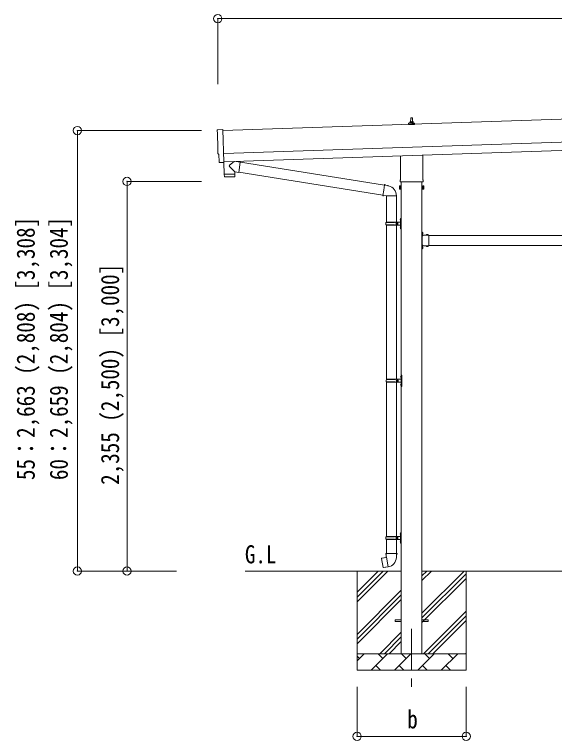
# Model space of a CAD drawing. Units: millimetres, scale not verified. Extents: x -14053 to 14053, y -9700 to 9700.
# Drawn here: x 1739 to 5006, y -183 to 4205 of the extents above; entities that cross this region are included whole.
import ezdxf
from ezdxf.enums import TextEntityAlignment as Align

# ---------------------------------------------------------------- set-up
doc = ezdxf.new("R2010")
doc.units = ezdxf.units.MM
doc.header["$LTSCALE"] = 50
doc.header["$PDMODE"] = 32
doc.header["$PDSIZE"] = 50
doc.linetypes.add('CHAIN1', pattern=[8, 5, -1, 1, -1])
doc.linetypes.add('USER8', pattern=[4, 3, -1])
for name, color, linetype, lineweight in [('0-2_建具', 4, 'Continuous', 9), ('0-3_階段', 7, 'CHAIN1', 9), ('0-4_設備', 7, 'Continuous', 9), ('0-7_ハッチ', 4, 'Continuous', 9), ('0-8_外構', 6, 'Continuous', 9), ('0-9_敷地', 7, 'Continuous', 9)]:
    doc.layers.add(name, color=color, linetype=linetype, lineweight=lineweight)
doc.styles.add('ＭＳ ゴシック', font='')
doc.styles.get('ＭＳ ゴシック').set_extended_font_data('MS Gothic')

msp = doc.modelspace()

# ---------------------------------------------------------------- linework, layer by layer
at = {"layer": '0-2_建具'}
for p, q in [((8382.93, 3684.15), (2999.92, 3504.71)), ((4131.56, 3551.11), (4131.56, 3555.33)), ((4132.56, 3555.33), (4150.56, 3555.33)), ((4135.56, 3555.33), (4136.29, 3578.85)), ((4137.29, 3579.83), (4145.84, 3579.83)), ((4146.84, 3578.85), (4147.56, 3555.33)), ((4151.56, 3551.11), (4151.56, 3555.33)), ((3004.58, 3364.79), (8387.59, 3544.22)), ((4123.31, 3539.83), (4123.31, 3547.54)), ((4159.81, 3539.83), (4123.31, 3539.83)), ((4123.7, 3548.33), (4159.43, 3548.33)), ((4124.08, 3548.51), (4130.8, 3550.14)), ((4131.18, 3550.33), (4151.95, 3550.33)), ((4159.05, 3548.51), (4152.33, 3550.14)), ((4159.81, 3539.83), (4159.81, 3547.54)), ((3006.25, 3314.82), (8389.26, 3494.25)), ((4073.26, 3205.84), (4073.26, 3350.38)), ((4209.86, 3354.94), (4209.86, 3205.84)), ((2986.75, 3310.4), (2979.83, 3310.53)), ((3006.34, 3312.05), (3006.37, 3311.05)), ((4067.56, 3167.56), (4068.32, 3168.88)), ((4067.56, 3167.56), (4067.56, 3150.56)), ((4074.56, 3163.97), (4068.32, 3163.97)), ((4071.56, 3197.06), (4071.56, 3202.56)), ((4209.5, 3193.56), (4073.63, 3193.56)), ((4079.06, 3193.56), (4079.06, 341.06)), ((4204.06, 341.06), (4204.06, 3193.56)), ((4208.56, 3163.97), (4214.81, 3163.97)), ((4211.56, 3202.56), (4211.56, 3197.06)), ((4215.56, 3167.56), (4214.81, 3168.88)), ((4215.56, 3167.56), (4215.56, 3150.56)), ((4067.56, 3150.56), (4068.32, 3149.25)), ((4074.56, 3154.16), (4068.32, 3154.16)), ((4074.56, 3149.25), (4068.32, 3149.25)), ((4077.06, 3149.86), (4074.56, 3149.86)), ((4206.06, 3149.86), (4208.56, 3149.86)), ((4208.56, 3154.16), (4214.81, 3154.16)), ((4208.56, 3149.25), (4214.81, 3149.25)), ((4215.56, 3150.56), (4214.81, 3149.25)), ((4206.06, 2892.06), (4204.06, 2892.06)), ((4204.06, 2892.06), (4204.06, 2872.06)), ((4204.06, 2885.06), (4206.06, 2885.06)), ((4204.06, 2879.06), (4206.06, 2879.06)), ((4206.06, 2892.06), (4206.06, 2872.06)), ((4206.57, 2887.96), (4206.06, 2887.96)), ((4206.06, 2887.96), (4206.06, 2876.16)), ((4246.06, 2872.06), (4206.06, 2872.06)), ((4206.06, 2868.06), (4206.06, 2810.06)), ((4242.96, 2872.06), (4231.16, 2872.06)), ((4242.96, 2872.57), (4242.96, 2872.06)), ((4246.06, 2872.06), (4246.06, 2806.06)), ((4246.06, 2869.06), (7137.06, 2869.06)), ((4210.06, 2809.06), (4204.56, 2809.06)), ((4246.06, 2809.06), (7137.06, 2809.06)), ((4204.06, 2806.06), (4204.06, 2786.06)), ((4204.06, 2799.06), (4206.06, 2799.06)), ((4204.06, 2793.06), (4206.06, 2793.06)), ((4206.06, 2786.06), (4204.06, 2786.06)), ((4206.06, 2808.06), (4210.06, 2808.06)), ((4206.06, 2806.06), (4206.06, 2786.06)), ((4246.06, 2806.06), (4206.06, 2806.06)), ((4206.57, 2801.96), (4206.06, 2801.96)), ((4206.06, 2801.96), (4206.06, 2790.16)), ((4242.96, 2806.06), (4231.16, 2806.06)), ((4242.96, 2805.56), (4242.96, 2806.06)), ((4041.56, 545.56), (4079.06, 545.56)), ((4041.56, 536.56), (4041.56, 545.56)), ((4041.56, 536.56), (4079.06, 536.56)), ((4204.06, 545.56), (4241.56, 545.56)), ((4204.06, 536.56), (4241.56, 536.56)), ((4241.56, 536.56), (4241.56, 545.56))]:
    msp.add_line(p, q, dxfattribs=at)
for points in [[(2968.25, 3507.09), (2999.75, 3509.8), (3006.34, 3312.05)], [(2976.89, 3313.42), (2975.32, 3360.43), (2974.72, 3360.41)], [(2987.49, 3310.69), (2988.13, 3311.35), (3006.37, 3311.05)], [(4074.56, 3149.25), (4074.56, 3168.88), (4068.32, 3168.88)], [(4074.56, 3149.86), (4074.56, 3168.26), (4077.06, 3168.26)], [(4208.56, 3149.86), (4208.56, 3168.26), (4206.06, 3168.26)], [(4208.56, 3149.25), (4208.56, 3168.88), (4214.81, 3168.88)], [(4210.06, 2869.06), (4204.56, 2869.06), (4204.56, 2809.06)], [(4206.57, 2887.96), (4206.57, 2876.16), (4206.06, 2876.16)], [(4206.06, 2868.06), (4210.06, 2868.06), (4210.06, 2870.06), (4206.06, 2870.06)], [(4242.96, 2872.57), (4231.16, 2872.57), (4231.16, 2872.06)], [(4206.06, 2810.06), (4210.06, 2810.06), (4210.06, 2808.06)], [(4206.57, 2801.96), (4206.57, 2790.16), (4206.06, 2790.16)], [(4242.96, 2805.56), (4231.16, 2805.56), (4231.16, 2806.06)]]:
    msp.add_lwpolyline(points, dxfattribs=at)
for points in [[(4077.06, 3148.56), (4077.06, 3169.56), (4079.06, 3169.56), (4079.06, 3148.56)], [(4206.06, 3148.56), (4206.06, 3169.56), (4204.06, 3169.56), (4204.06, 3148.56)]]:
    msp.add_lwpolyline(points, close=True, dxfattribs=at)
at = {"layer": '0-2_建具', "linetype": 'USER8'}
for points in [[(4208.68, 2884.56), (4205.9, 2883.21), (4205.29, 2882.06)], [(4208.68, 2879.56), (4205.9, 2880.92), (4205.29, 2882.06)], [(4234.56, 2874.68), (4235.92, 2871.9), (4237.06, 2871.29)], [(4239.56, 2874.68), (4238.21, 2871.9), (4237.06, 2871.29)], [(4208.68, 2798.56), (4205.9, 2797.21), (4205.29, 2796.06)], [(4208.68, 2793.56), (4205.9, 2794.92), (4205.29, 2796.06)], [(4234.56, 2803.45), (4235.92, 2806.23), (4237.06, 2806.84)], [(4239.56, 2803.45), (4238.21, 2806.23), (4237.06, 2806.84)]]:
    msp.add_lwpolyline(points, dxfattribs=at)
at = {"layer": '0-2_建具'}
for centre, radius, start, end in [((4135.65, 3554.69), 4.13, 90, 171.17633), ((4132.56, 3554.33), 1, 90, 180), ((4137.29, 3578.83), 1, 90, 178.60509), ((4144.9, 3555.33), 4.83, 133.60282, 180), ((4138.23, 3555.33), 4.83, 0, 46.39718), ((4145.84, 3578.83), 1, 1.39491, 90), ((4147.48, 3554.69), 4.13, 8.82367, 90), ((4150.56, 3554.33), 1, 0, 90), ((4124.31, 3547.54), 1, 103.62699, 180), ((4130.56, 3551.11), 1, 283.62699, 0), ((4152.56, 3551.11), 1, 180, 256.37301), ((4158.81, 3547.54), 1, 0, 76.37301), ((4075.56, 3202.56), 4, 125.09963, 180), ((4207.56, 3202.56), 4, 0, 54.90037), ((4071.91, 3166.43), 4.34, 145.61575, 214.38425), ((4083.81, 3159.06), 16.24, 162.41205, 197.58795), ((4075.56, 3197.06), 4, 180, 194.47751), ((4075.56, 3197.06), 4, 194.47751, 241.04498), ((4207.56, 3197.06), 4, 298.95502, 345.52249), ((4207.56, 3197.06), 4, 345.52249, 0), ((4199.32, 3159.06), 16.24, 342.41205, 17.58795), ((4211.22, 3166.43), 4.34, 325.61575, 34.38425), ((4071.91, 3151.7), 4.34, 145.61575, 214.38425), ((4211.22, 3151.7), 4.34, 325.61575, 34.38425), ((4206.06, 2872.06), 2, 180, 270), ((4200.83, 2882.06), 8.23, 314.2189, 45.7811), ((4237.06, 2866.83), 8.23, 44.2189, 135.7811), ((4206.06, 2806.06), 2, 90, 180), ((4200.83, 2796.06), 8.23, 314.2189, 45.7811), ((4237.06, 2811.3), 8.23, 224.2189, 315.7811)]:
    msp.add_arc(centre, radius, start, end, dxfattribs=at)
for centre, major_axis, ratio, start_param, end_param in [((2968.51, 3504.1), (-3, -0.1), 0.99863, 4.7647489, 6.2979817), ((-1792.36, 3274.94), (4760.73, 158.69), 0.99863, 6.2686928, 6.2979817), ((2974.57, 3364.8), (-4.4, -0.15), 0.99863, 6.2686928, 7.8539816), ((2979.89, 3313.53), (-2.11, -2.14), 0.9974, 5.5252311, 7.0411395), ((2986.78, 3311.4), (-0.704, -0.714), 0.9974, 0.7579542, 1.5707963)]:
    msp.add_ellipse(centre, major_axis=major_axis, ratio=ratio, start_param=start_param, end_param=end_param, dxfattribs=at)
at = {"layer": '0-3_階段'}
msp.add_line((4141.56, 491.06), (4141.56, 142.06), dxfattribs=at)
at = {"layer": '0-4_設備'}
for p, q in [((4079.06, 841.06), (3134.9, 841.06)), ((3811.56, 841.06), (3811.56, 241.06)), ((3811.56, 656.01), (3996.62, 841.06)), ((3811.56, 684.3), (3968.33, 841.06)), ((3811.56, 712.58), (3940.05, 841.06)), ((7179.06, 841.06), (4204.06, 841.06)), ((4204.06, 585.97), (4459.16, 841.06)), ((4204.06, 783.96), (4261.17, 841.06)), ((4204.06, 812.24), (4232.89, 841.06)), ((4471.56, 841.06), (4471.56, 241.06)), ((4204.06, 557.68), (4471.56, 825.18)), ((4204.06, 529.4), (4471.56, 796.9)), ((3811.56, 458.02), (4079.06, 725.52)), ((3811.56, 429.74), (4079.06, 697.24)), ((3811.56, 401.46), (4079.06, 668.96)), ((4213.72, 341.06), (4471.56, 598.91)), ((4242.01, 341.06), (4471.56, 570.62)), ((4270.29, 341.06), (4471.56, 542.34)), ((3949.16, 341.06), (4079.06, 470.97)), ((3977.45, 341.06), (4079.06, 442.68)), ((4005.73, 341.06), (4079.06, 414.4)), ((3811.56, 341.06), (4471.56, 341.06)), ((3811.56, 298.17), (3854.46, 341.06)), ((3825.9, 312.51), (3811.56, 326.85)), ((3895.88, 241.06), (3995.88, 341.06)), ((3967.33, 312.51), (3938.77, 341.06)), ((4037.3, 241.06), (4137.3, 341.06)), ((4108.75, 312.51), (4080.19, 341.06)), ((4178.72, 241.06), (4278.72, 341.06)), ((4250.17, 312.51), (4221.62, 341.06)), ((4320.14, 241.06), (4420.14, 341.06)), ((4391.59, 312.51), (4363.04, 341.06)), ((4468.28, 341.06), (4471.56, 344.35)), ((3924.43, 269.62), (3952.99, 241.06)), ((4065.85, 269.62), (4094.41, 241.06)), ((4207.28, 269.62), (4235.83, 241.06)), ((4348.7, 269.62), (4377.25, 241.06)), ((4471.56, 241.06), (3811.56, 241.06))]:
    msp.add_line(p, q, dxfattribs=at)
at = {"layer": '0-8_外構'}
for p, q in [((2968.92, 4180.04), (2968.92, 3784.18)), ((2968.92, 4180.04), (8418.59, 4180.04)), ((2119.92, 3503.68), (2869.92, 3503.68)), ((2119.92, 3503.68), (2119.92, 841.06)), ((2419.92, 3196.06), (2869.92, 3196.06)), ((2419.92, 3196.06), (2419.92, 841.06)), ((2119.92, 841.06), (2719.92, 841.06)), ((2419.92, 841.06), (2719.92, 841.06)), ((3811.56, -157.94), (3811.56, 142.06)), ((4471.56, -157.94), (4471.56, 142.06)), ((3811.56, -157.94), (4471.56, -157.94))]:
    msp.add_line(p, q, dxfattribs=at)
for p in [(2968.92, 4180.04), (2119.92, 3503.68), (2419.92, 3196.06), (2119.92, 841.06), (2419.92, 841.06), (3811.56, -157.94), (4471.56, -157.94)]:
    msp.add_point(p, dxfattribs=at)
at = {"layer": '0-9_敷地'}
for p, q in [((3067.67, 3316.86), (3040.45, 3293.83)), ((3105.36, 3313.57), (3079.44, 3317.26)), ((3105.36, 3313.57), (3096.39, 3250.51)), ((3105.59, 3311.67), (3977.69, 3172.82)), ((3071.91, 3253.99), (3040.42, 3286.5)), ((3071.91, 3253.99), (3096.39, 3250.51)), ((3071.91, 3253.99), (3072.31, 3241.98)), ((3096.16, 3252.41), (3967.27, 3113.72)), ((3008.38, 3238.85), (3009.04, 3225.81)), ((3069.65, 3224.88), (3012.14, 3222.96)), ((3012.85, 3240), (3012.9, 3239)), ((3067.81, 3241.83), (3067.83, 3240.83)), ((3978.01, 3174.63), (3972.48, 3143.27)), ((3978.01, 3174.63), (3979.16, 3176.61)), ((3979.16, 3176.61), (3982.72, 3175.99)), ((3982.72, 3175.99), (3983.14, 3173.64)), ((3997.65, 3170.82), (3999.34, 3169.19)), ((3999.34, 3169.19), (4001.45, 3168.74)), ((3966.95, 3111.9), (3972.48, 3143.27)), ((3966.95, 3111.9), (3967.35, 3109.65)), ((3966.95, 3111.9), (3972.11, 3111.08)), ((3967.35, 3109.65), (3970.91, 3109.02)), ((3970.91, 3109.02), (3972.11, 3111.08)), ((3972.11, 3111.08), (3986.71, 3108.77)), ((3986.71, 3108.77), (3988.91, 3109.75)), ((4049.21, 3109.36), (3988.03, 3109.36)), ((3989.06, 3109.36), (3989.06, 2950.06)), ((4049.06, 3109.36), (4049.06, 2950.06)), ((3986.06, 2948.06), (4036.4, 2948.06)), ((3987.06, 2950.06), (4073.06, 2950.06)), ((3987.06, 2950.06), (3987.06, 2948.06)), ((4046.06, 2950.06), (4046.06, 2945.56)), ((4046.06, 2945.56), (4048.06, 2945.56)), ((4048.06, 2945.56), (4048.06, 2941.06)), ((4048.06, 2936.56), (4048.06, 2941.06)), ((4054.06, 2950.06), (4054.06, 2941.06)), ((4054.06, 2945.56), (4057.06, 2945.56)), ((4054.06, 2932.06), (4054.06, 2941.06)), ((4057.06, 2945.56), (4057.06, 2941.06)), ((4057.06, 2936.56), (4057.06, 2941.06)), ((4072.76, 2967.21), (4074.81, 2966.21)), ((4074.03, 2969.21), (4074.66, 2969.21)), ((4074.03, 2969.21), (4074.03, 2960.91)), ((4074.03, 2960.91), (4074.66, 2960.91)), ((4074.66, 2969.21), (4074.66, 2960.91)), ((4074.66, 2969.21), (4075.06, 2968.81)), ((4074.66, 2960.91), (4075.06, 2961.31)), ((4074.81, 2966.21), (4075.42, 2965.06)), ((4075.06, 2973.06), (4078.06, 2974.56)), ((4075.06, 2973.06), (4075.06, 2941.06)), ((4075.06, 2968.81), (4075.06, 2961.31)), ((4075.06, 2909.06), (4075.06, 2941.06)), ((4078.06, 2974.56), (4078.06, 2941.06)), ((4078.06, 2974.56), (4079.06, 2974.56)), ((4078.06, 2907.56), (4078.06, 2941.06)), ((4079.06, 2974.56), (4079.06, 2941.06)), ((4079.06, 2907.56), (4079.06, 2941.06)), ((3986.06, 2934.06), (4036.4, 2934.06)), ((3987.06, 2932.06), (3987.06, 2934.06)), ((3987.06, 2932.06), (4073.06, 2932.06)), ((3989.06, 2932.06), (3989.06, 2000.06)), ((4046.06, 2932.06), (4046.06, 2936.56)), ((4046.06, 2936.56), (4048.06, 2936.56)), ((4049.06, 2932.06), (4049.06, 2000.06)), ((4054.06, 2936.56), (4057.06, 2936.56)), ((4072.76, 2919.21), (4074.81, 2918.21)), ((4074.03, 2921.21), (4074.66, 2921.21)), ((4074.03, 2921.21), (4074.03, 2912.91)), ((4074.03, 2912.91), (4074.66, 2912.91)), ((4074.66, 2921.21), (4074.66, 2912.91)), ((4074.66, 2921.21), (4075.06, 2920.81)), ((4074.66, 2912.91), (4075.06, 2913.31)), ((4074.81, 2918.21), (4075.42, 2917.06)), ((4075.06, 2920.81), (4075.06, 2913.31)), ((4075.06, 2909.06), (4078.06, 2907.56)), ((4078.06, 2907.56), (4079.06, 2907.56)), ((4076.53, 2019.21), (4077.16, 2019.21)), ((4076.53, 2019.21), (4076.53, 2010.91)), ((4077.16, 2019.21), (4077.16, 2010.91)), ((4077.16, 2019.21), (4077.56, 2018.81)), ((4077.56, 2023.06), (4080.56, 2024.56)), ((4077.56, 2023.06), (4077.56, 1991.06)), ((4077.56, 2018.81), (4077.56, 2011.31)), ((4080.56, 2024.56), (4080.56, 1991.06)), ((4080.56, 2024.56), (4081.56, 2024.56)), ((4081.56, 2024.56), (4081.56, 1991.06)), ((3988.56, 1998.06), (4038.9, 1998.06)), ((3988.56, 1984.06), (4038.9, 1984.06)), ((3989.06, 1982.07), (3989.06, 1050.06)), ((3989.56, 2000.06), (4075.56, 2000.06)), ((3989.56, 2000.06), (3989.56, 1998.06)), ((3989.56, 1982.06), (3989.56, 1984.06)), ((3989.56, 1982.06), (4075.56, 1982.06)), ((4048.56, 2000.06), (4048.56, 1995.56)), ((4048.56, 1995.56), (4050.56, 1995.56)), ((4048.56, 1982.06), (4048.56, 1986.56)), ((4048.56, 1986.56), (4050.56, 1986.56)), ((4049.06, 1982.07), (4049.06, 1050.06)), ((4050.56, 1995.56), (4050.56, 1991.06)), ((4050.56, 1986.56), (4050.56, 1991.06)), ((4056.56, 2000.06), (4056.56, 1991.06)), ((4056.56, 1995.56), (4059.56, 1995.56)), ((4056.56, 1982.06), (4056.56, 1991.06)), ((4056.56, 1986.56), (4059.56, 1986.56)), ((4059.56, 1995.56), (4059.56, 1991.06)), ((4059.56, 1986.56), (4059.56, 1991.06)), ((4075.26, 2017.21), (4077.31, 2016.21)), ((4076.53, 2010.91), (4077.16, 2010.91)), ((4077.16, 2010.91), (4077.56, 2011.31)), ((4077.31, 2016.21), (4077.92, 2015.06)), ((4077.56, 1959.06), (4077.56, 1991.06)), ((4080.56, 1957.56), (4080.56, 1991.06)), ((4081.56, 1957.56), (4081.56, 1991.06)), ((4075.26, 1969.21), (4077.31, 1968.21)), ((4076.53, 1971.21), (4077.16, 1971.21)), ((4076.53, 1971.21), (4076.53, 1962.91)), ((4076.53, 1962.91), (4077.16, 1962.91)), ((4077.16, 1971.21), (4077.16, 1962.91)), ((4077.16, 1971.21), (4077.56, 1970.81)), ((4077.16, 1962.91), (4077.56, 1963.31)), ((4077.31, 1968.21), (4077.92, 1967.06)), ((4077.56, 1970.81), (4077.56, 1963.31)), ((4077.56, 1959.06), (4080.56, 1957.56)), ((4080.56, 1957.56), (4081.56, 1957.56)), ((4072.76, 1067.21), (4074.81, 1066.21)), ((4074.03, 1069.21), (4074.66, 1069.21)), ((4074.03, 1069.21), (4074.03, 1060.91)), ((4074.03, 1060.91), (4074.66, 1060.91)), ((4074.66, 1069.21), (4074.66, 1060.91)), ((4074.66, 1069.21), (4075.06, 1068.81)), ((4074.66, 1060.91), (4075.06, 1061.31)), ((4074.81, 1066.21), (4075.42, 1065.06)), ((4075.06, 1073.06), (4078.06, 1074.56)), ((4075.06, 1073.06), (4075.06, 1041.06)), ((4075.06, 1068.81), (4075.06, 1061.31)), ((4078.06, 1074.56), (4078.06, 1041.06)), ((4078.06, 1074.56), (4079.06, 1074.56)), ((4079.06, 1074.56), (4079.06, 1041.06)), ((3986.06, 1048.06), (4036.4, 1048.06)), ((3986.06, 1034.06), (4036.4, 1034.06)), ((3987.06, 1050.06), (4073.06, 1050.06)), ((3987.06, 1050.06), (3987.06, 1048.06)), ((3987.06, 1032.06), (3987.06, 1034.06)), ((3987.06, 1032.06), (4073.06, 1032.06)), ((3989.06, 1032.06), (3989.06, 947.14)), ((4046.06, 1050.06), (4046.06, 1045.56)), ((4046.06, 1045.56), (4048.06, 1045.56)), ((4046.06, 1032.06), (4046.06, 1036.56)), ((4046.06, 1036.56), (4048.06, 1036.56)), ((4048.06, 1045.56), (4048.06, 1041.06)), ((4048.06, 1036.56), (4048.06, 1041.06)), ((4049.06, 1032.06), (4049.06, 947.14)), ((4054.06, 1050.06), (4054.06, 1041.06)), ((4054.06, 1045.56), (4057.06, 1045.56)), ((4054.06, 1032.06), (4054.06, 1041.06)), ((4054.06, 1036.56), (4057.06, 1036.56)), ((4057.06, 1045.56), (4057.06, 1041.06)), ((4057.06, 1036.56), (4057.06, 1041.06)), ((4072.76, 1019.21), (4074.81, 1018.21)), ((4074.03, 1021.21), (4074.66, 1021.21)), ((4074.03, 1021.21), (4074.03, 1012.91)), ((4074.03, 1012.91), (4074.66, 1012.91)), ((4074.66, 1021.21), (4074.66, 1012.91)), ((4074.66, 1021.21), (4075.06, 1020.81)), ((4074.66, 1012.91), (4075.06, 1013.31)), ((4074.81, 1018.21), (4075.42, 1017.06)), ((4075.06, 1009.06), (4075.06, 1041.06)), ((4075.06, 1020.81), (4075.06, 1013.31)), ((4078.06, 1007.56), (4078.06, 1041.06)), ((4079.06, 1007.56), (4079.06, 1041.06)), ((4075.06, 1009.06), (4078.06, 1007.56)), ((4078.06, 1007.56), (4079.06, 1007.56)), ((3988.47, 923.94), (3960.6, 918.69)), ((3987.21, 947.14), (3985.06, 946.36)), ((3985.06, 946.36), (3985.06, 942.74)), ((3985.06, 942.74), (3987.31, 941.92)), ((3987.21, 947.14), (4019.06, 947.14)), ((3987.21, 947.14), (3987.31, 941.92)), ((3987.31, 941.92), (3987.56, 927.14)), ((3987.56, 927.14), (3988.91, 925.14)), ((3998.83, 866.64), (3988.69, 924.11)), ((3988.72, 924.94), (3988.72, 924.23)), ((3988.91, 925.14), (3988.88, 925.13)), ((4050.91, 947.14), (4019.06, 947.14)), ((4049.25, 925.2), (4049.18, 923.03)), ((4050.57, 927.14), (4049.25, 925.2)), ((4053.06, 942.74), (4050.82, 941.92)), ((4050.91, 947.14), (4053.06, 946.36)), ((4053.06, 946.36), (4053.06, 942.74)), ((3960.6, 918.69), (3959.8, 917.52)), ((3959.8, 917.52), (3969.42, 862.96)), ((3973.35, 921.29), (3973.14, 921.05)), ((3983.44, 864.05), (3983.16, 864.2)), ((3999.13, 865.88), (3998.89, 866.54))]:
    msp.add_line(p, q, dxfattribs=at)
for points in [[(3005.97, 3311.06), (3008.35, 3239.85), (3072.31, 3241.98)], [(3072.55, 3227.93), (3072.35, 3240.98), (3008.38, 3238.85)], [(3978.01, 3174.63), (3983.14, 3173.64), (3997.65, 3170.82)], [(4072.76, 2962.92), (4074.81, 2963.91), (4075.42, 2965.06)], [(4072.76, 2914.92), (4074.81, 2915.91), (4075.42, 2917.06)], [(4075.26, 2012.92), (4077.31, 2013.91), (4077.92, 2015.06)], [(4075.26, 1964.92), (4077.31, 1965.91), (4077.92, 1967.06)], [(4072.76, 1062.92), (4074.81, 1063.91), (4075.42, 1065.06)], [(4072.76, 1014.92), (4074.81, 1015.91), (4075.42, 1017.06)], [(3975.59, 921.51), (3975.31, 921.66), (3973.35, 921.29)], [(4050.91, 947.14), (4050.82, 941.92), (4050.57, 927.14)], [(3998.56, 866.73), (3970.58, 862.13), (3969.42, 862.96)], [(3985.63, 864.61), (3985.41, 864.37), (3983.44, 864.05)]]:
    msp.add_lwpolyline(points, dxfattribs=at)
for centre, radius, start, end in [((3043.83, 3290.15), 5, 132.56466, 226.88314), ((3012.04, 3225.96), 3, 182.90915, 271.95747), ((3069.55, 3227.88), 3, 271.90915, 0.90915), ((3988.91, 3109.75), 60.3, 359.62495, 78), ((4034.81, 2941.06), 49.25, 171.82876, 180.00002), ((4034.81, 2941.06), 49.25, 180.00002, 188.17127), ((4036.4, 2950.06), 2, 270, 359.99998), ((4078.36, 2965.06), 6, 136.21765, 223.78235), ((4073.06, 2952.06), 2, 270, 359.99998), ((4036.4, 2932.06), 2, 0.00005, 90.00004), ((4078.36, 2917.06), 6, 136.21765, 223.78235), ((4073.06, 2930.06), 2, 0.00005, 90.00004), ((4080.86, 2015.06), 6, 136.21765, 223.78235), ((4037.31, 1991.06), 49.25, 171.82876, 180.00002), ((4037.31, 1991.06), 49.25, 180.00002, 188.17127), ((4038.9, 2000.06), 2, 270, 359.99998), ((4038.9, 1982.06), 2, 0.00005, 90.00004), ((4075.56, 2002.06), 2, 270, 359.99998), ((4075.56, 1980.06), 2, 0.00005, 90.00004), ((4080.86, 1967.06), 6, 136.21765, 223.78235), ((4078.36, 1065.06), 6, 136.21765, 223.78235), ((4034.81, 1041.06), 49.25, 171.82876, 180.00002), ((4034.81, 1041.06), 49.25, 180.00002, 188.17127), ((4036.4, 1050.06), 2, 270, 359.99998), ((4036.4, 1032.06), 2, 0.00005, 90.00004), ((4078.36, 1017.06), 6, 136.21765, 223.78235), ((4073.06, 1052.06), 2, 270, 359.99998), ((4073.06, 1030.06), 2, 0.00005, 90.00004), ((3988.42, 924.23), 0.3, 280.66842, 0), ((3988.92, 924.94), 0.2, 100, 180), ((3988.91, 925.14), 60.3, 279.96938, 358), ((3998.61, 866.44), 0.3, 20, 99.33158), ((3999.32, 865.95), 0.2, 200, 279.96938)]:
    msp.add_arc(centre, radius, start, end, dxfattribs=at)

# ---------------------------------------------------------------- texts
at = {"layer": '0-7_ハッチ', "color": 7, "style": 'ＭＳ ゴシック', "width": 0.85}
msp.add_text('G.L', height=110, dxfattribs=at).set_placement((3132.91, 854.52), align=Align.BOTTOM_LEFT)
at = {"layer": '0-8_外構', "color": 7, "style": 'ＭＳ ゴシック', "width": 0.85}
for s, p in [('55：2,663 (2,808) [3,308]', (1894.92, 1391.12)), ('60：2,659 (2,804) [3,304]', (2094.92, 1391.12)), ('2,355 (2,500) [3,000]', (2404.92, 1362.31))]:
    msp.add_text(s, height=110, rotation=90, dxfattribs=at).set_placement(p, align=Align.BOTTOM_LEFT)
msp.add_text('b', height=110, dxfattribs=at).set_placement((4115.31, -142.94), align=Align.BOTTOM_LEFT)

doc.saveas('drawing.dxf')
